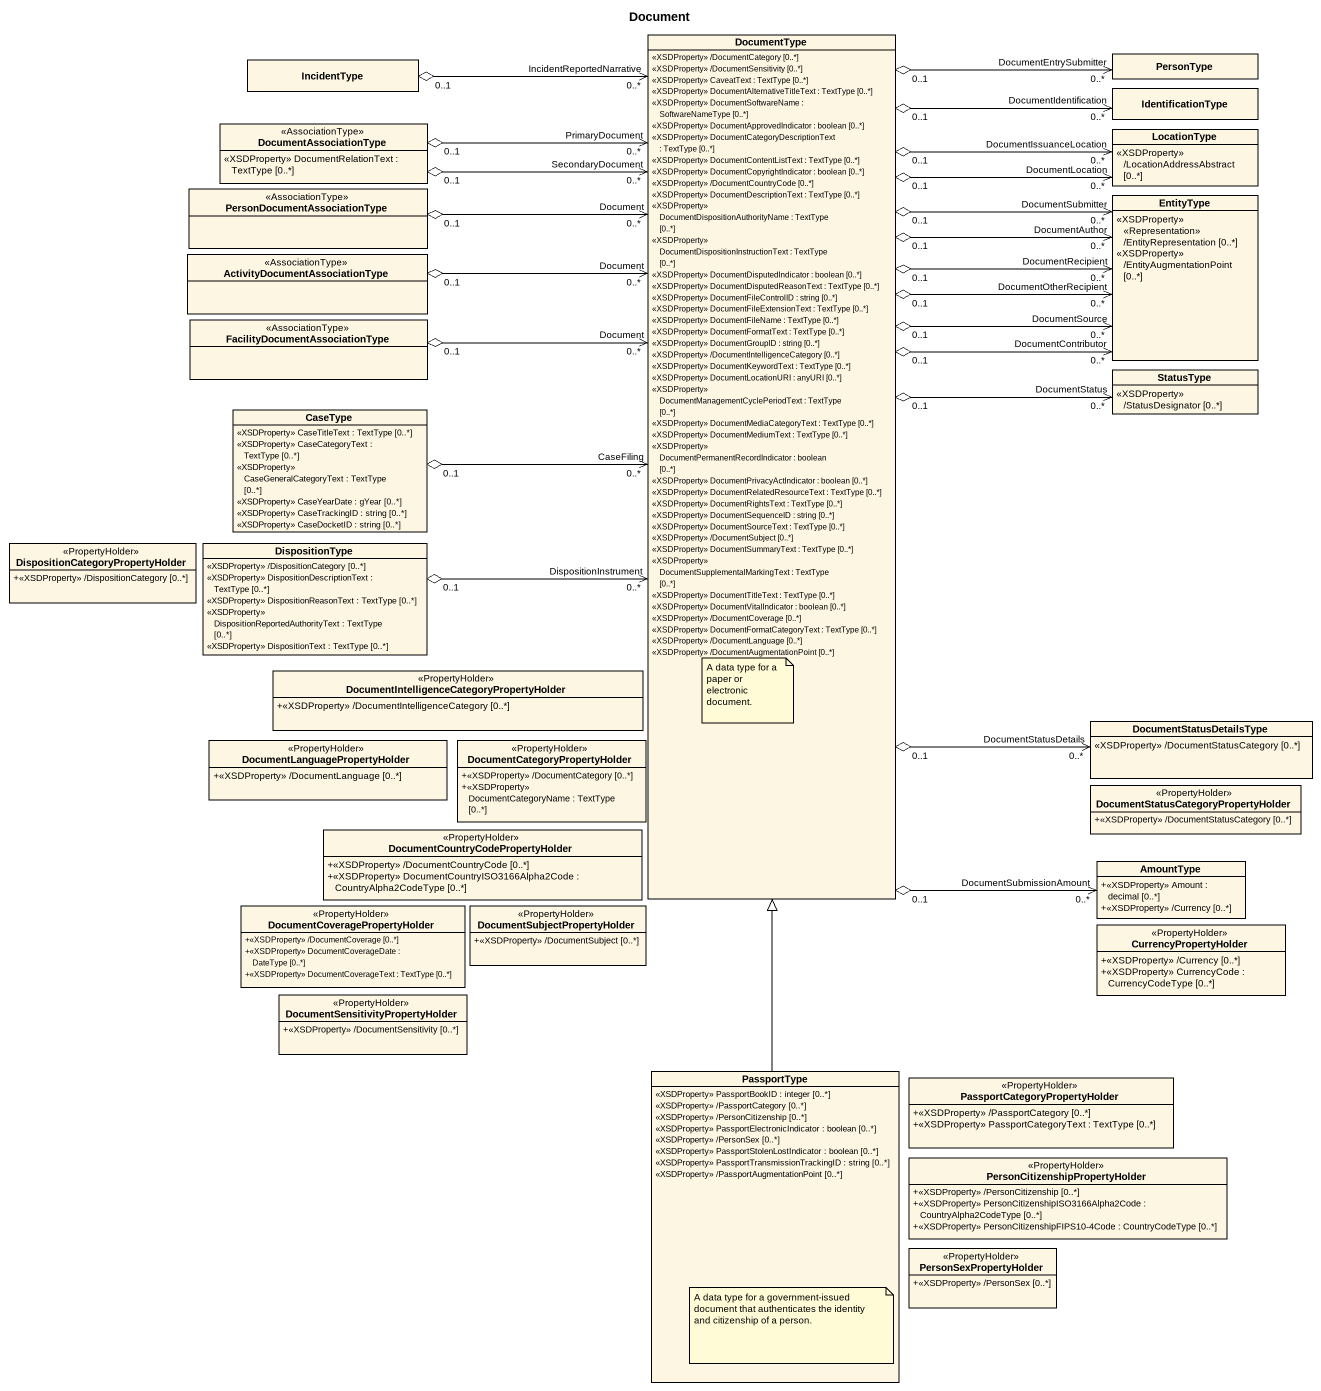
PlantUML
@startuml
title Document
hide circle
hide empty members
skinparam classAttributeIconSize 0
class DocumentType {
  <<XSDProperty>> /DocumentCategory [0..*]
  <<XSDProperty>> /DocumentSensitivity [0..*]
  <<XSDProperty>> CaveatText : TextType [0..*]
  <<XSDProperty>> DocumentAlternativeTitleText : TextType [0..*]
  <<XSDProperty>> DocumentSoftwareName : SoftwareNameType [0..*]
  <<XSDProperty>> DocumentApprovedIndicator : boolean [0..*]
  <<XSDProperty>> DocumentCategoryDescriptionText : TextType [0..*]
  <<XSDProperty>> DocumentContentListText : TextType [0..*]
  <<XSDProperty>> DocumentCopyrightIndicator : boolean [0..*]
  <<XSDProperty>> /DocumentCountryCode [0..*]
  <<XSDProperty>> DocumentDescriptionText : TextType [0..*]
  <<XSDProperty>> DocumentDispositionAuthorityName : TextType [0..*]
  <<XSDProperty>> DocumentDispositionInstructionText : TextType [0..*]
  <<XSDProperty>> DocumentDisputedIndicator : boolean [0..*]
  <<XSDProperty>> DocumentDisputedReasonText : TextType [0..*]
  <<XSDProperty>> DocumentFileControlID : string [0..*]
  <<XSDProperty>> DocumentFileExtensionText : TextType [0..*]
  <<XSDProperty>> DocumentFileName : TextType [0..*]
  <<XSDProperty>> DocumentFormatText : TextType [0..*]
  <<XSDProperty>> DocumentGroupID : string [0..*]
  <<XSDProperty>> /DocumentIntelligenceCategory [0..*]
  <<XSDProperty>> DocumentKeywordText : TextType [0..*]
  <<XSDProperty>> DocumentLocationURI : anyURI [0..*]
  <<XSDProperty>> DocumentManagementCyclePeriodText : TextType [0..*]
  <<XSDProperty>> DocumentMediaCategoryText : TextType [0..*]
  <<XSDProperty>> DocumentMediumText : TextType [0..*]
  <<XSDProperty>> DocumentPermanentRecordIndicator : boolean [0..*]
  <<XSDProperty>> DocumentPrivacyActIndicator : boolean [0..*]
  <<XSDProperty>> DocumentRelatedResourceText : TextType [0..*]
  <<XSDProperty>> DocumentRightsText : TextType [0..*]
  <<XSDProperty>> DocumentSequenceID : string [0..*]
  <<XSDProperty>> DocumentSourceText : TextType [0..*]
  <<XSDProperty>> /DocumentSubject [0..*]
  <<XSDProperty>> DocumentSummaryText : TextType [0..*]
  <<XSDProperty>> DocumentSupplementalMarkingText : TextType [0..*]
  <<XSDProperty>> DocumentTitleText : TextType [0..*]
  <<XSDProperty>> DocumentVitalIndicator : boolean [0..*]
  <<XSDProperty>> /DocumentCoverage [0..*]
  <<XSDProperty>> DocumentFormatCategoryText : TextType [0..*]
  <<XSDProperty>> /DocumentLanguage [0..*]
  <<XSDProperty>> /DocumentAugmentationPoint [0..*]
}
class IncidentType
class PersonType
class IdentificationType
class DocumentAssociationType <<AssociationType>> {
  <<XSDProperty>> DocumentRelationText : TextType [0..*]
}
class LocationType {
  <<XSDProperty>> /LocationAddressAbstract [0..*]
}
class "PersonDocumentAssociationType" as PersonDocumentAssociationTyp <<AssociationType>>
class EntityType {
  <<XSDProperty>> <<Representation>> /EntityRepresentation [0..*]
  <<XSDProperty>> /EntityAugmentationPoint [0..*]
}
class "ActivityDocumentAssociationType" as ActivityDocumentAssociationT <<AssociationType>>
class "FacilityDocumentAssociationType" as FacilityDocumentAssociationT <<AssociationType>>
class StatusType {
  <<XSDProperty>> /StatusDesignator [0..*]
}
class CaseType {
  <<XSDProperty>> CaseTitleText : TextType [0..*]
  <<XSDProperty>> CaseCategoryText : TextType [0..*]
  <<XSDProperty>> CaseGeneralCategoryText : TextType [0..*]
  <<XSDProperty>> CaseYearDate : gYear [0..*]
  <<XSDProperty>> CaseTrackingID : string [0..*]
  <<XSDProperty>> CaseDocketID : string [0..*]
}
class "DispositionCategoryPropertyHolder" as DispositionCategoryPropertyH <<PropertyHolder>> {
  +<<XSDProperty>> /DispositionCategory [0..*]
}
class DispositionType {
  <<XSDProperty>> /DispositionCategory [0..*]
  <<XSDProperty>> DispositionDescriptionText : TextType [0..*]
  <<XSDProperty>> DispositionReasonText : TextType [0..*]
  <<XSDProperty>> DispositionReportedAuthorityText : TextType [0..*]
  <<XSDProperty>> DispositionText : TextType [0..*]
}
class "DocumentIntelligenceCategoryPropertyHolder" as DocumentIntelligenceCategory <<PropertyHolder>> {
  +<<XSDProperty>> /DocumentIntelligenceCategory [0..*]
}
class DocumentStatusDetailsType {
  <<XSDProperty>> /DocumentStatusCategory [0..*]
}
class "DocumentLanguagePropertyHolder" as DocumentLanguagePropertyHold <<PropertyHolder>> {
  +<<XSDProperty>> /DocumentLanguage [0..*]
}
class "DocumentCategoryPropertyHolder" as DocumentCategoryPropertyHold <<PropertyHolder>> {
  +<<XSDProperty>> /DocumentCategory [0..*]
  +<<XSDProperty>> DocumentCategoryName : TextType [0..*]
}
class "DocumentStatusCategoryPropertyHolder" as DocumentStatusCategoryProper <<PropertyHolder>> {
  +<<XSDProperty>> /DocumentStatusCategory [0..*]
}
class "DocumentCountryCodePropertyHolder" as DocumentCountryCodePropertyH <<PropertyHolder>> {
  +<<XSDProperty>> /DocumentCountryCode [0..*]
  +<<XSDProperty>> DocumentCountryISO3166Alpha2Code : CountryAlpha2CodeType [0..*]
}
class AmountType {
  +<<XSDProperty>> Amount : decimal [0..*]
  +<<XSDProperty>> /Currency [0..*]
}
class "DocumentCoveragePropertyHolder" as DocumentCoveragePropertyHold <<PropertyHolder>> {
  +<<XSDProperty>> /DocumentCoverage [0..*]
  +<<XSDProperty>> DocumentCoverageDate : DateType [0..*]
  +<<XSDProperty>> DocumentCoverageText : TextType [0..*]
}
class "DocumentSubjectPropertyHolder" as DocumentSubjectPropertyHolde <<PropertyHolder>> {
  +<<XSDProperty>> /DocumentSubject [0..*]
}
class CurrencyPropertyHolder <<PropertyHolder>> {
  +<<XSDProperty>> /Currency [0..*]
  +<<XSDProperty>> CurrencyCode : CurrencyCodeType [0..*]
}
class "DocumentSensitivityPropertyHolder" as DocumentSensitivityPropertyH <<PropertyHolder>> {
  +<<XSDProperty>> /DocumentSensitivity [0..*]
}
class PassportType {
  <<XSDProperty>> PassportBookID : integer [0..*]
  <<XSDProperty>> /PassportCategory [0..*]
  <<XSDProperty>> /PersonCitizenship [0..*]
  <<XSDProperty>> PassportElectronicIndicator : boolean [0..*]
  <<XSDProperty>> /PersonSex [0..*]
  <<XSDProperty>> PassportStolenLostIndicator : boolean [0..*]
  <<XSDProperty>> PassportTransmissionTrackingID : string [0..*]
  <<XSDProperty>> /PassportAugmentationPoint [0..*]
}
class "PassportCategoryPropertyHolder" as PassportCategoryPropertyHold <<PropertyHolder>> {
  +<<XSDProperty>> /PassportCategory [0..*]
  +<<XSDProperty>> PassportCategoryText : TextType [0..*]
}
class "PersonCitizenshipPropertyHolder" as PersonCitizenshipPropertyHol <<PropertyHolder>> {
  +<<XSDProperty>> /PersonCitizenship [0..*]
  +<<XSDProperty>> PersonCitizenshipISO3166Alpha2Code : CountryAlpha2CodeType [0..*]
  +<<XSDProperty>> PersonCitizenshipFIPS10-4Code : CountryCodeType [0..*]
}
class PersonSexPropertyHolder <<PropertyHolder>> {
  +<<XSDProperty>> /PersonSex [0..*]
}
DocumentType "0..1" o-up-> "DocumentEntrySubmitter\n0..*" PersonType
DocumentType "0..1" o-up-> "DocumentIdentification\n0..*" IdentificationType
DocumentType "0..1" o-up-> "DocumentLocation\n0..*" LocationType
DocumentType "0..1" o-up-> "DocumentIssuanceLocation\n0..*" LocationType
DocumentType "0..1" o-right-> "DocumentSubmitter\n0..*" EntityType
DocumentType "0..1" o-right-> "DocumentAuthor\n0..*" EntityType
DocumentType "0..1" o-right-> "DocumentRecipient\n0..*" EntityType
DocumentType "0..1" o-right-> "DocumentOtherRecipient\n0..*" EntityType
DocumentType "0..1" o-right-> "DocumentSource\n0..*" EntityType
DocumentType "0..1" o-right-> "DocumentContributor\n0..*" EntityType
DocumentType "0..1" o-right-> "DocumentStatus\n0..*" StatusType
DocumentType "0..1" o--> "DocumentStatusDetails\n0..*" DocumentStatusDetailsType
DocumentType "0..1" o--> "DocumentSubmissionAmount\n0..*" AmountType
IncidentType "0..1" o--> "IncidentReportedNarrative\n0..*" DocumentType
DocumentAssociationType "0..1" o--> "PrimaryDocument\n0..*" DocumentType
DocumentAssociationType "0..1" o--> "SecondaryDocument\n0..*" DocumentType
PersonDocumentAssociationTyp "0..1" o-right-> "Document\n0..*" DocumentType
ActivityDocumentAssociationT "0..1" o-right-> "Document\n0..*" DocumentType
FacilityDocumentAssociationT "0..1" o-right-> "Document\n0..*" DocumentType
CaseType "0..1" o-right-> "CaseFiling\n0..*" DocumentType
DispositionType "0..1" o-right-> "DispositionInstrument\n0..*" DocumentType
PassportType -up-|> DocumentType
note bottom of DocumentType : A data type for a paper or electronic document.
note bottom of PassportType : A data type for a government-issued document that authenticates the identity and citizenship of a person.
@enduml
